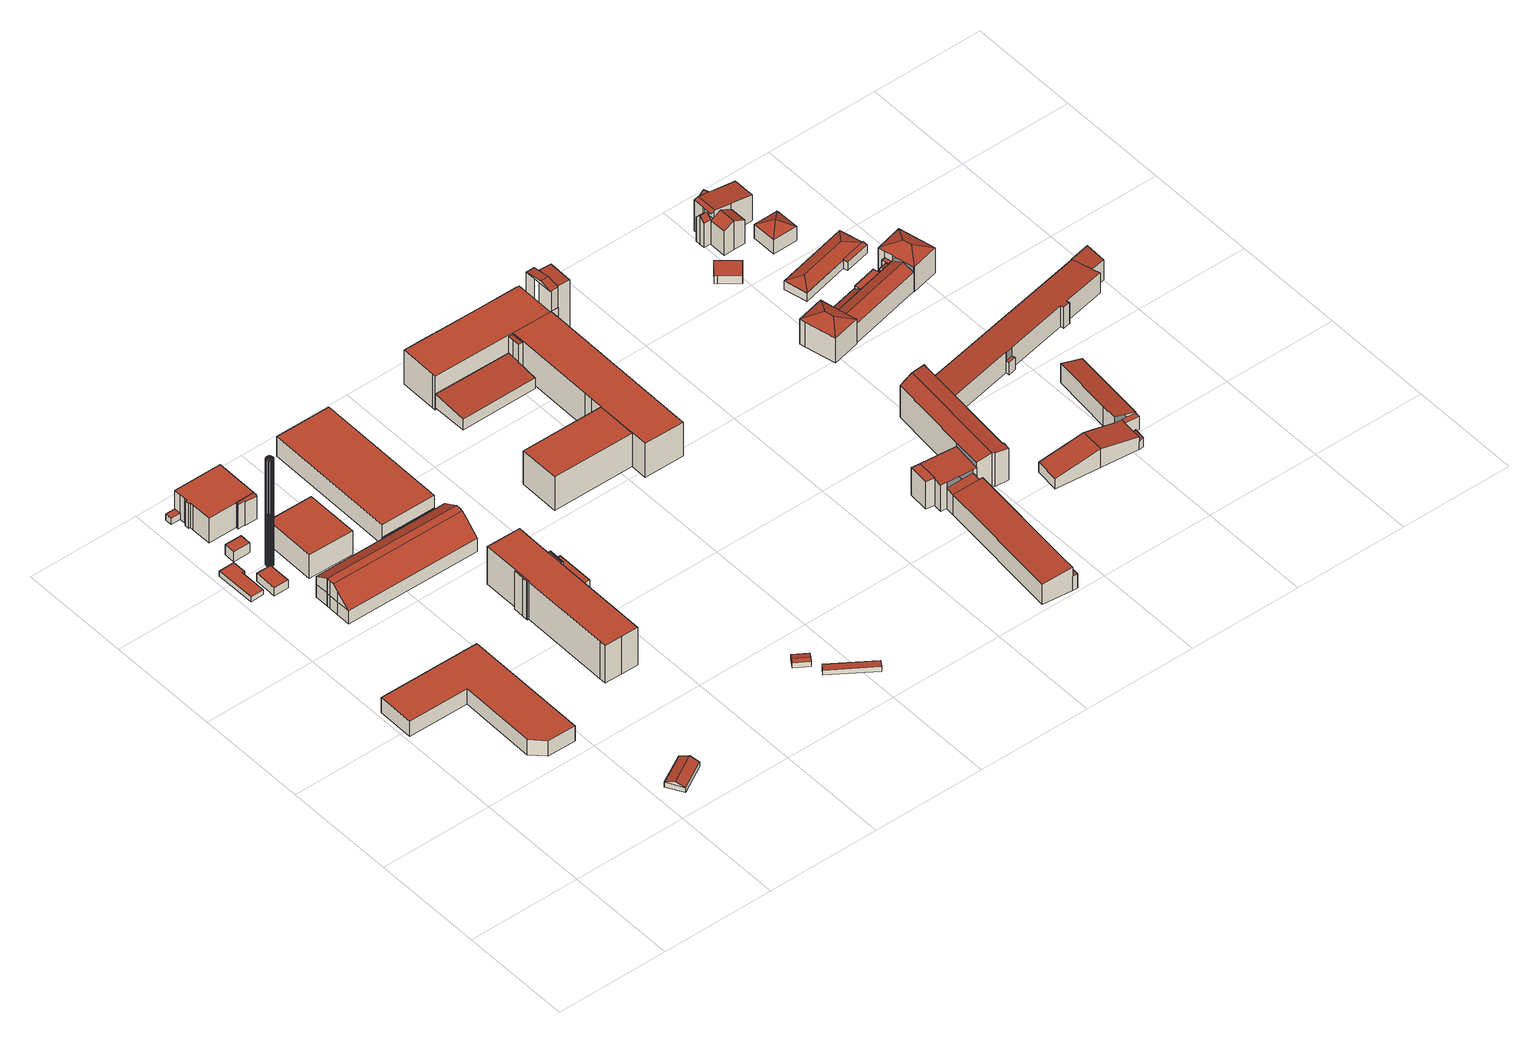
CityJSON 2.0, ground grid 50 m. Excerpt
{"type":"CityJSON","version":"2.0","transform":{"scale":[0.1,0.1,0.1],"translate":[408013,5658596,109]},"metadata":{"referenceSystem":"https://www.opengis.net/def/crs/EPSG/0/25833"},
"CityObjects":{
"building1":{"type":"Building","attributes":{"Dachtyp_tdc":"tdcPolyFlatRoof","Gemeindeschluessel":14612000,"Dachneigung":0,"QualitaetDacherkennung":42,"Geometrietyp2DReferenz":"3000","measuredHeight":7.62,"function":"31001_2000","roofType":"1000"},"geometry":[{"type":"Solid","lod":"2","boundaries":[[[[0,1,2,3]],[[1,4,5,2]],[[4,6,7,5]],[[6,8,9,7]],[[8,10,11,9]],[[10,12,13,11]],[[12,0,3,13]],[[12,10,8,6,4,1,0]],[[3,2,5,7,9,11,13]]]],"semantics":{"surfaces":[{"type":"WallSurface"},{"type":"RoofSurface"},{"type":"GroundSurface"}],"values":[[0,0,0,0,0,0,0,1,2]]}}]},
"building2":{"type":"Building","attributes":{"Dachtyp_tdc":"tdcPolyFlatRoof","Gemeindeschluessel":14612000,"Dachneigung":0,"QualitaetDacherkennung":97,"Geometrietyp2DReferenz":"3000","measuredHeight":2.38,"function":"31001_2000","roofType":"1000"},"geometry":[{"type":"Solid","lod":"2","boundaries":[[[[14,15,16,17]],[[15,18,19,16]],[[18,20,21,19]],[[20,22,23,21]],[[22,24,25,23]],[[24,14,17,25]],[[24,22,20,18,15,14]],[[17,16,19,21,23,25]]]],"semantics":{"surfaces":[{"type":"WallSurface"},{"type":"RoofSurface"},{"type":"GroundSurface"}],"values":[[0,0,0,0,0,0,1,2]]}}]},
"building3":{"type":"Building","attributes":{"Dachtyp_tdc":"tdcGableRoof","Gemeindeschluessel":14612000,"Dachneigung":20.26,"QualitaetDacherkennung":72,"Geometrietyp2DReferenz":"3000","measuredHeight":3.95,"function":"31001_2000","roofType":"3100"},"geometry":[{"type":"Solid","lod":"2","boundaries":[[[[26,27,28,29]],[[27,30,31,28]],[[30,32,33,31]],[[32,26,29,33]],[[30,27,34]],[[26,32,35]],[[27,26,35,34]],[[32,30,34,35]],[[29,28,31,33]]]],"semantics":{"surfaces":[{"type":"WallSurface"},{"type":"RoofSurface"},{"type":"GroundSurface"}],"values":[[0,0,0,0,0,0,1,1,2]]}}]},
"building4":{"type":"Building","attributes":{"Dachtyp_tdc":"tdcPolyFlatRoof","Gemeindeschluessel":14612000,"Dachneigung":0,"QualitaetDacherkennung":79,"Geometrietyp2DReferenz":"3000","measuredHeight":4.01,"function":"31001_2000","roofType":"1000"},"geometry":[{"type":"Solid","lod":"2","boundaries":[[[[36,37,38,39]],[[37,40,41,38]],[[40,42,43,41]],[[42,36,39,43]],[[42,40,37,36]],[[39,38,41,43]]]],"semantics":{"surfaces":[{"type":"WallSurface"},{"type":"RoofSurface"},{"type":"GroundSurface"}],"values":[[0,0,0,0,1,2]]}}]},
"building5":{"type":"Building","attributes":{"Dachtyp_tdc":"tdcPolyFlatRoof","Gemeindeschluessel":14612000,"Dachneigung":0,"QualitaetDacherkennung":75,"Geometrietyp2DReferenz":"3000","measuredHeight":4.87,"function":"31001_2000","roofType":"1000"},"geometry":[{"type":"Solid","lod":"2","boundaries":[[[[44,45,46,47]],[[45,48,49,46]],[[48,50,51,49]],[[50,44,47,51]],[[50,48,45,44]],[[47,46,49,51]]]],"semantics":{"surfaces":[{"type":"WallSurface"},{"type":"RoofSurface"},{"type":"GroundSurface"}],"values":[[0,0,0,0,1,2]]}}]},
"building6":{"type":"Building","attributes":{"Stand_DGM":"2016","Stand_Basis-DLM":"2021","Gemeindeschluessel":"14612000","ObjektHoehe":53,"Stand_Laserscan":"2016","BodenHoehe":110.67,"Stand_3D-Stadtmodell":"2023","Geometrietyp2DReferenz":1000,"AbsoluteHoehe":163.67,"measuredHeight":53,"function":"51002_1260","roofType":"9999"},"geometry":[{"type":"MultiSurface","lod":"2","boundaries":[[[52,53,54]],[[52,54,55]],[[52,55,56]],[[52,56,57]],[[52,57,58]],[[52,58,59]],[[52,59,60]],[[52,60,61]],[[52,61,62]],[[52,62,63]],[[52,63,64]],[[52,64,65]],[[52,65,66]],[[52,66,67]],[[52,67,68]],[[52,68,69]],[[52,69,70]],[[52,70,71]],[[54,53,72]],[[54,72,73]],[[53,52,74]],[[53,74,72]],[[52,71,75]],[[52,75,74]],[[71,70,76]],[[71,76,75]],[[70,69,77]],[[70,77,76]],[[69,68,78]],[[69,78,77]],[[68,67,79]],[[68,79,78]],[[67,66,80]],[[67,80,79]],[[66,65,81]],[[66,81,80]],[[65,64,82]],[[65,82,81]],[[64,63,83]],[[64,83,82]],[[63,62,84]],[[63,84,83]],[[62,61,85]],[[62,85,84]],[[61,60,86]],[[61,86,85]],[[60,59,87]],[[60,87,86]],[[59,58,88]],[[59,88,87]],[[58,57,89]],[[58,89,88]],[[57,56,90]],[[57,90,89]],[[56,55,91]],[[56,91,90]],[[55,54,73]],[[55,73,91]],[[91,73,72]],[[91,72,74]],[[91,74,75]],[[91,75,76]],[[91,76,77]],[[91,77,78]],[[91,78,79]],[[91,79,80]],[[91,80,81]],[[91,81,82]],[[91,82,83]],[[91,83,84]],[[91,84,85]],[[91,85,86]],[[91,86,87]],[[91,87,88]],[[91,88,89]],[[91,89,90]]],"semantics":{"surfaces":[{"type":"RoofSurface"},{"type":"WallSurface"},{"type":"GroundSurface"}],"values":[0,0,0,0,0,0,0,0,0,0,0,0,0,0,0,0,0,0,1,1,1,1,1,1,1,1,1,1,1,1,1,1,1,1,1,1,1,1,1,1,1,1,1,1,1,1,1,1,1,1,1,1,1,1,1,1,1,1,2,2,2,2,2,2,2,2,2,2,2,2,2,2,2,2,2,2]}}]},
"building7":{"type":"Building","attributes":{"Gemeindeschluessel":14612000,"Geometrietyp2DReferenz":"3000","function":"31001_2000","roofType":"9999"},"children":["building7-1","building7-2","building7-3"]},
"building7-1":{"type":"BuildingPart","attributes":{"Dachtyp_tdc":"tdcPolyFlatRoof","Dachneigung":0,"QualitaetDacherkennung":73,"Geometrietyp2DReferenz":"3000","measuredHeight":3,"roofType":"1000"},"parents":["building7"],"geometry":[{"type":"MultiSurface","lod":"2","boundaries":[[[92,93,94,95]],[[93,96,97,94]],[[98,92,95,99]],[[98,96,93,92]],[[95,94,97,99]]],"semantics":{"surfaces":[{"type":"WallSurface"},{"type":"RoofSurface"},{"type":"GroundSurface"}],"values":[0,0,0,1,2]}}]},
"building7-2":{"type":"BuildingPart","attributes":{"Dachtyp_tdc":"tdcFreeFormRoof","Dachneigung":59.02,"QualitaetDacherkennung":14,"Geometrietyp2DReferenz":"3000","measuredHeight":13.02,"roofType":"5000"},"parents":["building7"],"geometry":[{"type":"MultiSurface","lod":"2","boundaries":[[[100,101,102,103]],[[101,104,105,102]],[[104,106,107,105]],[[106,108,109,107]],[[108,110,111,109]],[[110,112,113,111]],[[112,114,115,113]],[[114,116,117,115]],[[114,112,110,108,106,104,118]],[[104,101,100,118]],[[100,116,114,118]],[[102,105,107,109,111,113,115,117,103]]],"semantics":{"surfaces":[{"type":"WallSurface"},{"type":"RoofSurface"},{"type":"GroundSurface"}],"values":[0,0,0,0,0,0,0,0,1,1,1,2]}}]},
"building7-3":{"type":"BuildingPart","attributes":{"Dachtyp_tdc":"tdcPolyFlatRoof","Dachneigung":0,"QualitaetDacherkennung":58,"Geometrietyp2DReferenz":"3000","measuredHeight":12.26,"roofType":"1000"},"parents":["building7"],"geometry":[{"type":"MultiSurface","lod":"2","boundaries":[[[119,97,96]],[[119,120,121,97]],[[120,122,103,121]],[[123,124,125,117,116]],[[124,126,127,125]],[[126,128,129,127]],[[128,130,131,129]],[[130,132,133,131]],[[132,134,135,133]],[[134,136,137,135]],[[136,138,98,99,137]],[[138,136,134,132,130,128,126,124,123,122,120,119]],[[97,121,103,117,125,127,129,131,133,135,137,99]]],"semantics":{"surfaces":[{"type":"WallSurface"},{"type":"RoofSurface"},{"type":"GroundSurface"}],"values":[0,0,0,0,0,0,0,0,0,0,0,1,2]}}]},
"building8":{"type":"Building","attributes":{"Dachtyp_tdc":"tdcPolyFlatRoof","Gemeindeschluessel":14612000,"Dachneigung":0,"QualitaetDacherkennung":63,"Geometrietyp2DReferenz":"3000","measuredHeight":11.78,"function":"31001_2000","roofType":"1000"},"geometry":[{"type":"Solid","lod":"2","boundaries":[[[[139,140,141,142]],[[140,143,144,141]],[[143,145,146,144]],[[145,139,142,146]],[[145,143,140,139]],[[142,141,144,146]]]],"semantics":{"surfaces":[{"type":"WallSurface"},{"type":"RoofSurface"},{"type":"GroundSurface"}],"values":[[0,0,0,0,1,2]]}}]},
"building9":{"type":"Building","attributes":{"Dachtyp_tdc":"tdcFreeFormRoof","Gemeindeschluessel":14612000,"Dachneigung":41.03,"QualitaetDacherkennung":25,"Geometrietyp2DReferenz":"3000","measuredHeight":14.01,"function":"31001_2000","roofType":"5000"},"geometry":[{"type":"Solid","lod":"2","boundaries":[[[[147,148,149,150]],[[148,151,152,149]],[[151,153,154,152]],[[153,155,156,154]],[[155,157,158,156]],[[157,159,160,158]],[[159,161,162,160]],[[161,163,164,162]],[[163,165,166,164]],[[165,167,168,166]],[[167,169,170,168]],[[169,171,172,170]],[[171,173,174,172]],[[173,147,150,174]],[[175,176,177,178,179,171]],[[180,181,182,183,184,185,186,187]],[[188,187,186,189,177,176]],[[147,178,177,189,148]],[[148,189,186,151]],[[165,188,176,167]],[[163,180,187,188,165]],[[151,186,185,153]],[[153,185,184,155]],[[155,184,183,157]],[[157,183,182,159]],[[159,182,181,161]],[[161,181,180,163]],[[173,179,178,147]],[[171,179,173]],[[167,176,175,169]],[[169,175,171]],[[150,149,152,154,156,158,160,162,164,166,168,170,172,174]]]],"semantics":{"surfaces":[{"type":"WallSurface"},{"type":"RoofSurface"},{"type":"GroundSurface"}],"values":[[0,0,0,0,0,0,0,0,0,0,0,0,0,0,1,1,1,0,0,0,0,0,0,0,0,0,0,0,0,0,0,2]]}}]},
"building10":{"type":"Building","attributes":{"Gemeindeschluessel":14612000,"Geometrietyp2DReferenz":"3000","function":"31001_2000","roofType":"9999"},"children":["building10-1","building10-2","building10-3"]},
"building10-1":{"type":"BuildingPart","attributes":{"Dachtyp_tdc":"tdcPolyFlatRoof","Dachneigung":3.41,"QualitaetDacherkennung":71,"Geometrietyp2DReferenz":"3000","measuredHeight":19.03,"roofType":"2100"},"parents":["building10"],"geometry":[{"type":"MultiSurface","lod":"2","boundaries":[[[190,191,192,193,194]],[[191,195,196,192]],[[195,197,198,196]],[[197,199,200,198]],[[199,201,202,203,200]],[[204,201,199,197,195,191,190]],[[193,192,196,198,200,203,205]]],"semantics":{"surfaces":[{"type":"WallSurface"},{"type":"RoofSurface"},{"type":"GroundSurface"}],"values":[0,0,0,0,0,1,2]}}]},
"building10-2":{"type":"BuildingPart","attributes":{"Dachtyp_tdc":"tdcPolyFlatRoof","Dachneigung":0,"QualitaetDacherkennung":51,"Geometrietyp2DReferenz":"3000","measuredHeight":18.76,"roofType":"1000"},"parents":["building10"],"geometry":[{"type":"MultiSurface","lod":"2","boundaries":[[[206,207,208,209]],[[207,210,211,208]],[[210,212,213,211]],[[212,214,215,213]],[[214,216,217,215]],[[216,218,219,217]],[[218,220,221,219]],[[220,194,193,221]],[[202,222,223,203]],[[222,224,225,223]],[[224,226,227,225]],[[226,228,229,227]],[[228,226,224,222,202,230,194,220,218,216,214,212,210,207,206]],[[209,208,211,213,215,217,219,221,193,205,203,223,225,227,229]]],"semantics":{"surfaces":[{"type":"WallSurface"},{"type":"RoofSurface"},{"type":"GroundSurface"}],"values":[0,0,0,0,0,0,0,0,0,0,0,0,1,2]}}]},
"building10-3":{"type":"BuildingPart","attributes":{"Dachtyp_tdc":"tdcFreeFormRoof","Dachneigung":11.36,"QualitaetDacherkennung":59,"Geometrietyp2DReferenz":"3000","measuredHeight":19.04,"roofType":"5000"},"parents":["building10"],"geometry":[{"type":"MultiSurface","lod":"2","boundaries":[[[231,232,233,234]],[[232,235,236,233]],[[235,237,208,236]],[[237,238,206,209,208]],[[239,240,241,229,228]],[[240,231,234,241]],[[238,237,235,242]],[[235,232,231,240,243,242]],[[240,239,243]],[[239,238,242,243]],[[234,233,236,208,209,229,241]]],"semantics":{"surfaces":[{"type":"WallSurface"},{"type":"RoofSurface"},{"type":"GroundSurface"}],"values":[0,0,0,0,0,0,1,1,1,1,2]}}]},
"building11":{"type":"Building","attributes":{"Dachtyp_tdc":"tdcGableRoof","Gemeindeschluessel":14612000,"Dachneigung":32.62,"QualitaetDacherkennung":16,"Geometrietyp2DReferenz":"3000","measuredHeight":5.69,"function":"31001_2000","roofType":"3100"},"geometry":[{"type":"Solid","lod":"2","boundaries":[[[[244,245,246,247]],[[245,248,249,246]],[[248,250,251,249]],[[250,244,247,251]],[[248,245,252]],[[244,250,253]],[[245,244,253,252]],[[250,248,252,253]],[[247,246,249,251]]]],"semantics":{"surfaces":[{"type":"WallSurface"},{"type":"RoofSurface"},{"type":"GroundSurface"}],"values":[[0,0,0,0,0,0,1,1,2]]}}]},
"building12":{"type":"Building","attributes":{"Dachtyp_tdc":"tdcPolyFlatRoof","Gemeindeschluessel":14612000,"Dachneigung":0,"QualitaetDacherkennung":76,"Geometrietyp2DReferenz":"3000","measuredHeight":8.81,"function":"31001_2000","roofType":"1000"},"geometry":[{"type":"Solid","lod":"2","boundaries":[[[[254,255,256,257]],[[255,258,259,256]],[[258,260,261,259]],[[260,262,263,261]],[[262,264,265,263]],[[264,266,267,265]],[[266,268,269,267]],[[268,270,271,269]],[[270,272,273,271]],[[272,254,257,273]],[[272,270,268,266,264,262,260,258,255,254]],[[257,256,259,261,263,265,267,269,271,273]]]],"semantics":{"surfaces":[{"type":"WallSurface"},{"type":"RoofSurface"},{"type":"GroundSurface"}],"values":[[0,0,0,0,0,0,0,0,0,0,1,2]]}}]},
"building13":{"type":"Building","attributes":{"Dachtyp_tdc":"tdcPolyFlatRoof","Gemeindeschluessel":14612000,"Dachneigung":0,"QualitaetDacherkennung":30,"Geometrietyp2DReferenz":"3000","measuredHeight":9.86,"function":"31001_2000","roofType":"1000"},"geometry":[{"type":"Solid","lod":"2","boundaries":[[[[274,275,276,249]],[[275,277,278,276]],[[277,279,251,278]],[[279,274,249,251]],[[279,277,275,274]],[[249,276,278,251]]]],"semantics":{"surfaces":[{"type":"WallSurface"},{"type":"RoofSurface"},{"type":"GroundSurface"}],"values":[[0,0,0,0,1,2]]}}]},
"building14":{"type":"Building","attributes":{"Dachtyp_tdc":"tdcGableRoof","Gemeindeschluessel":14612000,"Dachneigung":16.81,"QualitaetDacherkennung":73,"Geometrietyp2DReferenz":"3000","measuredHeight":2.99,"function":"31001_9998","roofType":"3100"},"geometry":[{"type":"Solid","lod":"2","boundaries":[[[[280,281,282,283]],[[281,284,285,282]],[[284,286,287,285]],[[286,280,283,287]],[[284,281,288]],[[280,286,289]],[[281,280,289,288]],[[286,284,288,289]],[[283,282,285,287]]]],"semantics":{"surfaces":[{"type":"WallSurface"},{"type":"RoofSurface"},{"type":"GroundSurface"}],"values":[[0,0,0,0,0,0,1,1,2]]}}]},
"building15":{"type":"Building","attributes":{"Dachtyp_tdc":"tdcPolyFlatRoof","Gemeindeschluessel":14612000,"Dachneigung":3.63,"QualitaetDacherkennung":74,"Geometrietyp2DReferenz":"3000","measuredHeight":2.35,"function":"31001_9998","roofType":"2100"},"geometry":[{"type":"Solid","lod":"2","boundaries":[[[[290,291,292,293]],[[291,294,295,292]],[[294,296,297,295]],[[296,290,293,297]],[[296,294,291,290]],[[293,292,295,297]]]],"semantics":{"surfaces":[{"type":"WallSurface"},{"type":"RoofSurface"},{"type":"GroundSurface"}],"values":[[0,0,0,0,1,2]]}}]},
"building16":{"type":"Building","attributes":{"Gemeindeschluessel":14612000,"Geometrietyp2DReferenz":"3000","function":"31001_2000","roofType":"9999"},"children":["building16-1","building16-2"]},
"building16-1":{"type":"BuildingPart","attributes":{"Dachtyp_tdc":"tdcPolyFlatRoof","Dachneigung":5.47,"QualitaetDacherkennung":90,"Geometrietyp2DReferenz":"3000","measuredHeight":6.74,"roofType":"2100"},"parents":["building16"],"geometry":[{"type":"MultiSurface","lod":"2","boundaries":[[[298,299,300,301]],[[299,302,303,300]],[[302,304,305,303]],[[304,306,307,305]],[[304,302,299,298,306]],[[307,301,300,303,305]]],"semantics":{"surfaces":[{"type":"WallSurface"},{"type":"RoofSurface"},{"type":"GroundSurface"}],"values":[0,0,0,0,1,2]}}]},
"building16-2":{"type":"BuildingPart","attributes":{"Dachtyp_tdc":"tdcPolyFlatRoof","Dachneigung":4.01,"QualitaetDacherkennung":45,"Geometrietyp2DReferenz":"3000","measuredHeight":15.08,"roofType":"2100"},"parents":["building16"],"geometry":[{"type":"MultiSurface","lod":"2","boundaries":[[[308,309,310,307,306]],[[309,311,312,310]],[[311,313,298,301,312]],[[313,311,309,308]],[[307,310,312,301]]],"semantics":{"surfaces":[{"type":"WallSurface"},{"type":"RoofSurface"},{"type":"GroundSurface"}],"values":[0,0,0,1,2]}}]},
"building17":{"type":"Building","attributes":{"Gemeindeschluessel":14612000,"Geometrietyp2DReferenz":"3000","function":"31001_2000","roofType":"9999"},"children":["building17-1","building17-2","building17-3","building17-4","building17-5"]},
"building17-1":{"type":"BuildingPart","attributes":{"Dachtyp_tdc":"tdcPolyFlatRoof","Dachneigung":0,"QualitaetDacherkennung":33,"Geometrietyp2DReferenz":"3000","measuredHeight":16.84,"roofType":"1000"},"parents":["building17"],"geometry":[{"type":"MultiSurface","lod":"2","boundaries":[[[314,315,316,317]],[[315,318,319,316]],[[318,320,321,319]],[[320,322,323,321]],[[322,324,325,323]],[[324,326,327,325]],[[326,328,329,327]],[[328,330,331,329]],[[330,332,333,331]],[[332,334,335,333]],[[336,337,338,339]],[[337,340,341,338]],[[340,314,317,341]],[[340,337,336,342,334,332,330,328,326,324,322,320,318,315,314]],[[317,316,319,321,323,325,327,329,331,333,335,343,339,338,341]]],"semantics":{"surfaces":[{"type":"WallSurface"},{"type":"RoofSurface"},{"type":"GroundSurface"}],"values":[0,0,0,0,0,0,0,0,0,0,0,0,0,1,2]}}]},
"building17-2":{"type":"BuildingPart","attributes":{"Dachtyp_tdc":"tdcPolyFlatRoof","Dachneigung":0,"QualitaetDacherkennung":39,"Geometrietyp2DReferenz":"3000","measuredHeight":16.54,"roofType":"1000"},"parents":["building17"],"geometry":[{"type":"MultiSurface","lod":"2","boundaries":[[[344,345,346,347]],[[345,348,349,346]],[[348,350,351,349]],[[352,344,347,353]],[[352,354,350,348,345,344]],[[347,346,349,351,355,353]]],"semantics":{"surfaces":[{"type":"WallSurface"},{"type":"RoofSurface"},{"type":"GroundSurface"}],"values":[0,0,0,0,1,2]}}]},
"building17-3":{"type":"BuildingPart","attributes":{"Dachtyp_tdc":"tdcGableRoof","Dachneigung":10.22,"QualitaetDacherkennung":69,"Geometrietyp2DReferenz":"3000","measuredHeight":28.16,"roofType":"3100"},"parents":["building17"],"geometry":[{"type":"MultiSurface","lod":"2","boundaries":[[[356,357,358,335,334]],[[356,359,360]],[[357,356,360,361,362,363]],[[359,364,365,361,360]],[[335,358,366,367,343]]],"semantics":{"surfaces":[{"type":"WallSurface"},{"type":"RoofSurface"},{"type":"GroundSurface"}],"values":[0,0,1,1,2]}}]},
"building17-4":{"type":"BuildingPart","attributes":{"Dachtyp_tdc":"tdcPolyFlatRoof","Dachneigung":0,"QualitaetDacherkennung":43,"Geometrietyp2DReferenz":"3000","measuredHeight":16.84,"roofType":"1000"},"parents":["building17"],"geometry":[{"type":"MultiSurface","lod":"2","boundaries":[[[368,369,370,371]],[[369,372,373,370]],[[372,374,375,373]],[[374,376,353,375]],[[376,352,353]],[[377,378,379,351,350]],[[378,380,381,379]],[[380,382,383,381]],[[382,336,339,383]],[[384,368,371,367]],[[384,342,336,382,380,378,377,385,376,374,372,369,368]],[[371,370,373,375,353,355,351,379,381,383,339,343,367]]],"semantics":{"surfaces":[{"type":"WallSurface"},{"type":"RoofSurface"},{"type":"GroundSurface"}],"values":[0,0,0,0,0,0,0,0,0,0,1,2]}}]},
"building17-5":{"type":"BuildingPart","attributes":{"Dachtyp_tdc":"tdcPolyFlatRoof","Dachneigung":3.66,"QualitaetDacherkennung":58,"Geometrietyp2DReferenz":"3000","measuredHeight":27.75,"roofType":"2100"},"parents":["building17"],"geometry":[{"type":"MultiSurface","lod":"2","boundaries":[[[386,387,388,366,389,363]],[[387,390,391,388]],[[390,392,371,391]],[[392,390,387,386,362,365]],[[366,388,391,371,367]]],"semantics":{"surfaces":[{"type":"WallSurface"},{"type":"RoofSurface"},{"type":"GroundSurface"}],"values":[0,0,0,1,2]}}]},
"building18":{"type":"Building","attributes":{"name":"Berufsfeuerwehr Dresden-Übigau","Gemeindeschluessel":14612000,"Geometrietyp2DReferenz":"3000","function":"31001_3072","roofType":"9999"},"children":["building18-1","building18-2","building18-3","building18-4","building18-5","building18-6","building18-7","building18-8","building18-9"]},
"building18-1":{"type":"BuildingPart","attributes":{"Dachtyp_tdc":"tdcPolyFlatRoof","Dachneigung":0,"QualitaetDacherkennung":2,"Geometrietyp2DReferenz":"3000","measuredHeight":5.93,"roofType":"1000"},"parents":["building18"],"geometry":[{"type":"MultiSurface","lod":"2","boundaries":[[[393,394,395,396]],[[394,397,398,395]],[[397,399,400,398]],[[399,401,402,400]],[[401,399,397,394,393]],[[396,395,398,400,402]]],"semantics":{"surfaces":[{"type":"WallSurface"},{"type":"RoofSurface"},{"type":"GroundSurface"}],"values":[0,0,0,0,1,2]}}]},
"building18-2":{"type":"BuildingPart","attributes":{"Dachtyp_tdc":"tdcPolyFlatRoof","Dachneigung":5.74,"QualitaetDacherkennung":64,"Geometrietyp2DReferenz":"3000","measuredHeight":10.34,"roofType":"2100"},"parents":["building18"],"geometry":[{"type":"MultiSurface","lod":"2","boundaries":[[[403,404,405,406]],[[404,407,408,409,405]],[[410,411,412,413]],[[411,414,415,412]],[[414,416,417,415]],[[416,418,419,417]],[[418,420,421,419]],[[420,422,395,421]],[[422,423,393,396,395]],[[424,425,426,402,401]],[[425,427,428,426]],[[427,429,430,428]],[[429,427,425,424,423,422,420,418,416,414,411,410,431,407,404,403]],[[405,409,413,412,415,417,419,421,395,396,402,426,428,430,406]]],"semantics":{"surfaces":[{"type":"WallSurface"},{"type":"RoofSurface"},{"type":"GroundSurface"}],"values":[0,0,0,0,0,0,0,0,0,0,0,0,1,2]}}]},
"building18-3":{"type":"BuildingPart","attributes":{"Dachtyp_tdc":"tdcPolyFlatRoof","Dachneigung":3.21,"QualitaetDacherkennung":71,"Geometrietyp2DReferenz":"3000","measuredHeight":13.8,"roofType":"2100"},"parents":["building18"],"geometry":[{"type":"MultiSurface","lod":"2","boundaries":[[[432,433,434,435]],[[433,436,434]],[[437,438,439]],[[437,440,441,438]],[[440,442,443,441]],[[444,445,446,447,448]],[[445,449,450,446]],[[449,445,444,451,442,440,437,433,432]],[[435,434,438,441,443,447,446,450]]],"semantics":{"surfaces":[{"type":"WallSurface"},{"type":"RoofSurface"},{"type":"GroundSurface"}],"values":[0,0,0,0,0,0,0,1,2]}}]},
"building18-4":{"type":"BuildingPart","attributes":{"Dachtyp_tdc":"tdcPolyFlatRoof","Dachneigung":0,"QualitaetDacherkennung":93,"Geometrietyp2DReferenz":"3000","measuredHeight":13.62,"roofType":"1000"},"parents":["building18"],"geometry":[{"type":"MultiSurface","lod":"2","boundaries":[[[452,448,447,453]],[[454,455,456,443,442]],[[455,452,453,456]],[[455,454,451,448,452]],[[453,447,443,456]]],"semantics":{"surfaces":[{"type":"WallSurface"},{"type":"RoofSurface"},{"type":"GroundSurface"}],"values":[0,0,0,1,2]}}]},
"building18-5":{"type":"BuildingPart","attributes":{"Dachtyp_tdc":"tdcPolyFlatRoof","Dachneigung":0,"QualitaetDacherkennung":57,"Geometrietyp2DReferenz":"3000","measuredHeight":6.96,"roofType":"1000"},"parents":["building18"],"geometry":[{"type":"MultiSurface","lod":"2","boundaries":[[[457,458,459,460]],[[458,461,462,459]],[[461,463,464,462]],[[463,461,458,457]],[[460,459,462,464]]],"semantics":{"surfaces":[{"type":"WallSurface"},{"type":"RoofSurface"},{"type":"GroundSurface"}],"values":[0,0,0,1,2]}}]},
"building18-6":{"type":"BuildingPart","attributes":{"Dachtyp_tdc":"tdcGableRoof","Dachneigung":10.12,"QualitaetDacherkennung":55,"Geometrietyp2DReferenz":"3000","measuredHeight":16.98,"roofType":"3100"},"parents":["building18"],"geometry":[{"type":"MultiSurface","lod":"2","boundaries":[[[465,466,467,468]],[[466,469,470,467]],[[469,471,406,470]],[[471,403,406]],[[472,430,429]],[[472,473,474,430]],[[473,475,476,474]],[[475,477,478,476]],[[477,479,480,478]],[[479,481,482,480]],[[481,483,484,482]],[[483,485,432,435,484]],[[486,465,468,450,449]],[[483,481,479,477,475,473,472,471,469,466]],[[466,465,486,485,483]],[[468,467,470,406,430,474,476,478,480,482,484,435,450]]],"semantics":{"surfaces":[{"type":"WallSurface"},{"type":"RoofSurface"},{"type":"GroundSurface"}],"values":[0,0,0,0,0,0,0,0,0,0,0,0,0,1,1,2]}}]},
"building18-7":{"type":"BuildingPart","attributes":{"Dachtyp_tdc":"tdcPolyFlatRoof","Dachneigung":5.81,"QualitaetDacherkennung":69,"Geometrietyp2DReferenz":"3000","measuredHeight":11.34,"roofType":"2100"},"parents":["building18"],"geometry":[{"type":"MultiSurface","lod":"2","boundaries":[[[487,439,438,488]],[[436,489,490,491,434]],[[436,439,487,489]],[[491,488,438,434]]],"semantics":{"surfaces":[{"type":"WallSurface"},{"type":"RoofSurface"},{"type":"GroundSurface"}],"values":[0,0,1,2]}}]},
"building18-8":{"type":"BuildingPart","attributes":{"Dachtyp_tdc":"tdcPolyFlatRoof","Dachneigung":6.88,"QualitaetDacherkennung":68,"Geometrietyp2DReferenz":"3000","measuredHeight":9.95,"roofType":"2100"},"parents":["building18"],"geometry":[{"type":"MultiSurface","lod":"2","boundaries":[[[492,493,494,495]],[[493,496,410,413,494]],[[408,497,498,409]],[[497,492,495,498]],[[497,408,431,496,493,492]],[[495,494,413,409,498]]],"semantics":{"surfaces":[{"type":"WallSurface"},{"type":"RoofSurface"},{"type":"GroundSurface"}],"values":[0,0,0,0,1,2]}}]},
"building18-9":{"type":"BuildingPart","attributes":{"Dachtyp_tdc":"tdcPolyFlatRoof","Dachneigung":5.53,"QualitaetDacherkennung":85,"Geometrietyp2DReferenz":"3000","measuredHeight":11.43,"roofType":"2100"},"parents":["building18"],"geometry":[{"type":"MultiSurface","lod":"2","boundaries":[[[499,500,501,464,463]],[[500,487,488,501]],[[490,502,503,491]],[[502,504,457,460,503]],[[504,502,490,487,500,499]],[[464,501,488,491,503,460]]],"semantics":{"surfaces":[{"type":"WallSurface"},{"type":"RoofSurface"},{"type":"GroundSurface"}],"values":[0,0,0,0,1,2]}}]},
"building19":{"type":"Building","attributes":{"name":"Rettungswache Dresden-Übigau","Gemeindeschluessel":14612000,"Geometrietyp2DReferenz":"3000","function":"31001_9998","roofType":"9999"},"children":["building19-1","building19-2","building19-3","building19-4"]},
"building19-1":{"type":"BuildingPart","attributes":{"Dachtyp_tdc":"tdcPolyFlatRoof","Dachneigung":0,"QualitaetDacherkennung":73,"Geometrietyp2DReferenz":"3000","measuredHeight":6.55,"roofType":"1000"},"parents":["building19"],"geometry":[{"type":"MultiSurface","lod":"2","boundaries":[[[505,506,507,508]],[[506,509,510,511,507]],[[509,506,505,512]],[[513,508,507,511]]],"semantics":{"surfaces":[{"type":"WallSurface"},{"type":"RoofSurface"},{"type":"GroundSurface"}],"values":[0,0,1,2]}}]},
"building19-2":{"type":"BuildingPart","attributes":{"Dachtyp_tdc":"tdcPolyFlatRoof","Dachneigung":35.3,"QualitaetDacherkennung":59,"Geometrietyp2DReferenz":"3000","measuredHeight":4.79,"roofType":"2100"},"parents":["building19"],"geometry":[{"type":"MultiSurface","lod":"2","boundaries":[[[514,515,516,517]],[[518,519,520,521]],[[519,514,517,520]],[[519,518,515,514]],[[517,516,521,520]]],"semantics":{"surfaces":[{"type":"WallSurface"},{"type":"RoofSurface"},{"type":"GroundSurface"}],"values":[0,0,0,1,2]}}]},
"building19-3":{"type":"BuildingPart","attributes":{"Dachtyp_tdc":"tdcPolyFlatRoof","Dachneigung":15.11,"QualitaetDacherkennung":65,"Geometrietyp2DReferenz":"3000","measuredHeight":9.62,"roofType":"2100"},"parents":["building19"],"geometry":[{"type":"MultiSurface","lod":"2","boundaries":[[[522,523,524,525]],[[523,526,505,508,524]],[[527,528,529,530,531]],[[528,522,525,529]],[[528,527,526,523,522]],[[525,524,508,513,530,529]]],"semantics":{"surfaces":[{"type":"WallSurface"},{"type":"RoofSurface"},{"type":"GroundSurface"}],"values":[0,0,0,0,1,2]}}]},
"building19-4":{"type":"BuildingPart","attributes":{"Dachtyp_tdc":"tdcGableRoof","Dachneigung":11.99,"QualitaetDacherkennung":15,"Geometrietyp2DReferenz":"3000","measuredHeight":9.25,"roofType":"3100"},"parents":["building19"],"geometry":[{"type":"MultiSurface","lod":"2","boundaries":[[[510,532,518,521,511]],[[533,534,535,516,515]],[[534,536,537,535]],[[536,538,539,537]],[[538,540,541,539]],[[540,542,543,541]],[[542,531,530,543]],[[540,538,536,534]],[[534,533,532,510,544,531,542,540]],[[513,511,521,516,535,537,539,541,543,530]]],"semantics":{"surfaces":[{"type":"WallSurface"},{"type":"RoofSurface"},{"type":"GroundSurface"}],"values":[0,0,0,0,0,0,0,1,1,2]}}]},
"building20":{"type":"Building","attributes":{"Dachtyp_tdc":"tdcPolyFlatRoof","Gemeindeschluessel":14612000,"Dachneigung":8.04,"QualitaetDacherkennung":82,"Geometrietyp2DReferenz":"3000","measuredHeight":4.85,"function":"31001_9998","roofType":"2100"},"geometry":[{"type":"Solid","lod":"2","boundaries":[[[[545,546,547,548]],[[546,549,550,547]],[[549,551,552,550]],[[551,553,554,552]],[[553,545,548,554]],[[553,551,549,546,545]],[[548,547,550,552,554]]]],"semantics":{"surfaces":[{"type":"WallSurface"},{"type":"RoofSurface"},{"type":"GroundSurface"}],"values":[[0,0,0,0,0,1,2]]}}]},
"building21":{"type":"Building","attributes":{"Dachtyp_tdc":"tdcPolyFlatRoof","Gemeindeschluessel":14612000,"Dachneigung":27.69,"QualitaetDacherkennung":29,"Geometrietyp2DReferenz":"3000","measuredHeight":8.5,"function":"31001_9998","roofType":"2100"},"geometry":[{"type":"Solid","lod":"2","boundaries":[[[[555,556,557,558]],[[556,559,560,557]],[[559,561,562,560]],[[561,563,564,562]],[[563,555,558,564]],[[563,561,559,556,555]],[[558,557,560,562,564]]]],"semantics":{"surfaces":[{"type":"WallSurface"},{"type":"RoofSurface"},{"type":"GroundSurface"}],"values":[[0,0,0,0,0,1,2]]}}]},
"building22":{"type":"Building","attributes":{"Gemeindeschluessel":14612000,"Geometrietyp2DReferenz":"3000","function":"31001_9998","roofType":"9999"},"children":["building22-1","building22-2","building22-3"]},
"building22-1":{"type":"BuildingPart","attributes":{"Dachtyp_tdc":"tdcHipRoof","Dachneigung":23.04,"QualitaetDacherkennung":83,"Geometrietyp2DReferenz":"3000","measuredHeight":15.16,"roofType":"3200"},"parents":["building22"],"geometry":[{"type":"MultiSurface","lod":"2","boundaries":[[[565,566,567,568,569]],[[566,570,571,567]],[[570,572,573,571]],[[572,574,575,573]],[[574,576,577,575]],[[576,578,579,577]],[[578,580,581,579]],[[580,582,583,584,581]],[[578,576,585]],[[572,570,586]],[[576,574,572,586,585]],[[570,566,565,582,580,578,585,586]],[[568,567,571,573,575,577,579,581,584]]],"semantics":{"surfaces":[{"type":"WallSurface"},{"type":"RoofSurface"},{"type":"GroundSurface"}],"values":[0,0,0,0,0,0,0,0,1,1,1,1,2]}}]},
"building22-2":{"type":"BuildingPart","attributes":{"Dachtyp_tdc":"tdcHipRoof","Dachneigung":23.2,"QualitaetDacherkennung":81,"Geometrietyp2DReferenz":"3000","measuredHeight":15.17,"roofType":"3200"},"parents":["building22"],"geometry":[{"type":"MultiSurface","lod":"2","boundaries":[[[587,588,589,590]],[[588,591,592,593,589]],[[594,595,596,597]],[[595,598,599,596]],[[598,600,601,599]],[[600,602,603,601]],[[602,587,590,603]],[[588,587,604]],[[602,600,605]],[[587,602,605,604]],[[591,588,604,605,600,598,595,594]],[[590,589,593,596,599,601,603]]],"semantics":{"surfaces":[{"type":"WallSurface"},{"type":"RoofSurface"},{"type":"GroundSurface"}],"values":[0,0,0,0,0,0,0,1,1,1,1,2]}}]},
"building22-3":{"type":"BuildingPart","attributes":{"Dachtyp_tdc":"tdcGableRoof","Dachneigung":23.42,"QualitaetDacherkennung":78,"Geometrietyp2DReferenz":"3000","measuredHeight":11.7,"roofType":"3100"},"parents":["building22"],"geometry":[{"type":"MultiSurface","lod":"2","boundaries":[[[606,569,568,567]],[[583,563,607,584]],[[563,561,608,607]],[[561,609,610,608]],[[609,611,612,610]],[[611,613,614,612]],[[613,597,596,614]],[[592,606,567,593]],[[606,592,615,616,569]],[[616,615,597,613,611,609,561,563,583]],[[567,568,584,607,608,610,612,614,596,593]]],"semantics":{"surfaces":[{"type":"WallSurface"},{"type":"RoofSurface"},{"type":"GroundSurface"}],"values":[0,0,0,0,0,0,0,0,1,1,2]}}]},
"building23":{"type":"Building","attributes":{"Dachtyp_tdc":"tdcPolyFlatRoof","Gemeindeschluessel":14612000,"Dachneigung":0,"QualitaetDacherkennung":26,"Geometrietyp2DReferenz":"3000","measuredHeight":8.18,"function":"31001_9998","roofType":"1000"},"geometry":[{"type":"Solid","lod":"2","boundaries":[[[[617,618,560,562]],[[618,619,620,560]],[[619,621,622,620]],[[621,623,624,622]],[[623,617,562,624]],[[623,621,619,618,617]],[[562,560,620,622,624]]]],"semantics":{"surfaces":[{"type":"WallSurface"},{"type":"RoofSurface"},{"type":"GroundSurface"}],"values":[[0,0,0,0,0,1,2]]}}]},
"building24":{"type":"Building","attributes":{"Gemeindeschluessel":14612000,"Geometrietyp2DReferenz":"3000","function":"31001_9998","roofType":"9999"},"children":["building24-1","building24-2","building24-3","building24-4"]},
"building24-1":{"type":"BuildingPart","attributes":{"Dachtyp_tdc":"tdcGableRoof","Dachneigung":45.97,"QualitaetDacherkennung":82,"Geometrietyp2DReferenz":"3000","measuredHeight":14.36,"roofType":"3100"},"parents":["building24"],"geometry":[{"type":"MultiSurface","lod":"2","boundaries":[[[625,626,627,628]],[[626,629,630,627]],[[629,631,632,630]],[[629,626,633]],[[626,625,634,633]],[[631,629,633,634]],[[628,627,630,632]]],"semantics":{"surfaces":[{"type":"WallSurface"},{"type":"RoofSurface"},{"type":"GroundSurface"}],"values":[0,0,0,0,1,1,2]}}]},
"building24-2":{"type":"BuildingPart","attributes":{"Dachtyp_tdc":"tdcGableRoof","Dachneigung":45.1,"QualitaetDacherkennung":63,"Geometrietyp2DReferenz":"3000","measuredHeight":14.33,"roofType":"3100"},"parents":["building24"],"geometry":[{"type":"MultiSurface","lod":"2","boundaries":[[[635,636,637,638]],[[636,639,640,637]],[[639,641,642,640]],[[641,643,644,642]],[[639,636,635,645,635,646]],[[646,643,641,639]],[[647,638,648,638,637,640,642,644]]],"semantics":{"surfaces":[{"type":"WallSurface"},{"type":"RoofSurface"},{"type":"GroundSurface"}],"values":[0,0,0,0,1,1,2]}}]},
"building24-3":{"type":"BuildingPart","attributes":{"Dachtyp_tdc":"tdcGableRoof","Dachneigung":28.7,"QualitaetDacherkennung":80,"Geometrietyp2DReferenz":"3000","measuredHeight":14.52,"roofType":"3100"},"parents":["building24"],"geometry":[{"type":"MultiSurface","lod":"2","boundaries":[[[649,650,651,652]],[[650,653,654,651]],[[653,655,656,654]],[[655,657,648,656]],[[653,650,649,658]],[[658,659,657,655,653]],[[660,652,651,654,656,648,661]]],"semantics":{"surfaces":[{"type":"WallSurface"},{"type":"RoofSurface"},{"type":"GroundSurface"}],"values":[0,0,0,0,1,1,2]}}]},
"building24-4":{"type":"BuildingPart","attributes":{"Dachtyp_tdc":"tdcGableRoof","Dachneigung":10.16,"QualitaetDacherkennung":15,"Geometrietyp2DReferenz":"3000","measuredHeight":16.09,"roofType":"3100"},"parents":["building24"],"geometry":[{"type":"MultiSurface","lod":"2","boundaries":[[[662,663,664,644]],[[663,665,666,664]],[[665,667,628,666]],[[667,625,628]],[[668,632,631]],[[668,669,670,632]],[[669,671,672,670]],[[671,673,649,652,672]],[[662,644,643]],[[674,673,671,669,668,667,665]],[[665,663,662,675,674]],[[664,666,628,632,670,672,652,660,661,648,638,647,644]]],"semantics":{"surfaces":[{"type":"WallSurface"},{"type":"RoofSurface"},{"type":"GroundSurface"}],"values":[0,0,0,0,0,0,0,0,0,1,1,2]}}]},
"building25":{"type":"Building","attributes":{"Gemeindeschluessel":14612000,"Geometrietyp2DReferenz":"3000","function":"31001_9998","roofType":"9999"},"children":["building25-1","building25-2"]},
"building25-1":{"type":"BuildingPart","attributes":{"Dachtyp_tdc":"tdcHipRoof","Dachneigung":16.38,"QualitaetDacherkennung":77,"Geometrietyp2DReferenz":"3000","measuredHeight":5.92,"roofType":"3200"},"parents":["building25"],"geometry":[{"type":"MultiSurface","lod":"2","boundaries":[[[676,677,678,679]],[[680,681,682,683]],[[681,684,685,682]],[[684,676,679,685]],[[686,676,687]],[[684,688,689]],[[676,684,689,687]],[[688,690,686,687,689]],[[680,690,688,681]],[[681,688,684]],[[676,686,677]],[[679,678,683,682,685]]],"semantics":{"surfaces":[{"type":"WallSurface"},{"type":"RoofSurface"},{"type":"GroundSurface"}],"values":[0,0,0,0,1,1,1,1,0,0,0,2]}}]},
"building25-2":{"type":"BuildingPart","attributes":{"Dachtyp_tdc":"tdcPolyFlatRoof","Dachneigung":16.22,"QualitaetDacherkennung":66,"Geometrietyp2DReferenz":"3000","measuredHeight":4.69,"roofType":"2100"},"parents":["building25"],"geometry":[{"type":"MultiSurface","lod":"2","boundaries":[[[691,692,690,680,683,693]],[[694,695,696,678,677,686]],[[695,691,693,696]],[[695,694,692,691]],[[693,683,678,696]]],"semantics":{"surfaces":[{"type":"WallSurface"},{"type":"RoofSurface"},{"type":"GroundSurface"}],"values":[0,0,0,1,2]}}]},
"building26":{"type":"Building","attributes":{"Dachtyp_tdc":"tdcPolyFlatRoof","Gemeindeschluessel":14612000,"Dachneigung":0,"QualitaetDacherkennung":4,"Geometrietyp2DReferenz":"3000","measuredHeight":5.72,"function":"31001_9998","roofType":"1000"},"geometry":[{"type":"Solid","lod":"2","boundaries":[[[[697,698,699,622]],[[698,700,701,699]],[[700,702,703,701]],[[702,704,624,703]],[[704,697,622,624]],[[704,702,700,698,697]],[[622,699,701,703,624]]]],"semantics":{"surfaces":[{"type":"WallSurface"},{"type":"RoofSurface"},{"type":"GroundSurface"}],"values":[[0,0,0,0,0,1,2]]}}]},
"building27":{"type":"Building","attributes":{"Dachtyp_tdc":"tdcTentRoof","Gemeindeschluessel":14612000,"Dachneigung":29.11,"QualitaetDacherkennung":91,"Geometrietyp2DReferenz":"3000","measuredHeight":10.03,"function":"31001_9998","roofType":"3500"},"geometry":[{"type":"Solid","lod":"2","boundaries":[[[[705,706,707,708]],[[706,709,710,707]],[[709,711,712,710]],[[711,705,708,712]],[[706,705,713]],[[709,706,713]],[[711,709,713]],[[705,711,713]],[[708,707,710,712]]]],"semantics":{"surfaces":[{"type":"WallSurface"},{"type":"RoofSurface"},{"type":"GroundSurface"}],"values":[[0,0,0,0,1,1,1,1,2]]}}]},
"building28":{"type":"Building","attributes":{"Dachtyp_tdc":"tdcPolyFlatRoof","Gemeindeschluessel":14612000,"Dachneigung":26.6,"QualitaetDacherkennung":35,"Geometrietyp2DReferenz":"3000","measuredHeight":8.49,"function":"31001_9998","roofType":"2100"},"geometry":[{"type":"Solid","lod":"2","boundaries":[[[[714,613,715,716]],[[613,611,703,715]],[[611,717,701,703]],[[717,714,716,701]],[[717,611,613,714]],[[716,715,703,701]]]],"semantics":{"surfaces":[{"type":"WallSurface"},{"type":"RoofSurface"},{"type":"GroundSurface"}],"values":[[0,0,0,0,1,2]]}}]},
"building29":{"type":"Building","attributes":{"Dachtyp_tdc":"tdcPolyFlatRoof","Gemeindeschluessel":14612000,"Dachneigung":0,"QualitaetDacherkennung":17,"Geometrietyp2DReferenz":"3000","measuredHeight":8.36,"function":"31001_9998","roofType":"1000"},"geometry":[{"type":"Solid","lod":"2","boundaries":[[[[718,719,720,716]],[[719,721,722,720]],[[721,723,724,722]],[[723,725,715,724]],[[725,718,716,715]],[[725,723,721,719,718]],[[716,720,722,724,715]]]],"semantics":{"surfaces":[{"type":"WallSurface"},{"type":"RoofSurface"},{"type":"GroundSurface"}],"values":[[0,0,0,0,0,1,2]]}}]}
},
"vertices":[
[273,606,96],[276,952,96],[276,952,20],[273,606,20],[7,955,96],[7,955,20],[8,1118,96],[8,1118,20],[458,1114,96],[458,1114,20],[453,551,96],[453,551,20],[327,552,96],[327,552,20],
[81,1873,42],[22,1872,42],[22,1872,18],[81,1873,18],[21,2052,42],[21,2052,18],[91,2052,42],[91,2052,18],[91,1992,42],[91,1992,18],[81,1992,42],[81,1992,18],
[717,160,39],[589,87,39],[589,87,17],[717,160,17],[549,159,41],[549,159,17],[677,231,41],[677,231,17],[570,121,57],[698,194,57],
[173,1843,57],[108,1843,57],[108,1843,17],[173,1843,17],[109,1944,57],[109,1944,17],[174,1943,57],[174,1943,17],
[186,2075,66],[110,2076,66],[110,2076,17],[186,2075,17],[111,2126,66],[111,2126,17],[186,2125,66],[186,2125,17],
[217,1985,547],[215,1989,547],[213,1993,547],[209,1996,547],[204,1997,547],[200,1997,547],[195,1996,547],[191,1993,547],[189,1989,547],[187,1985,547],[187,1980,547],[189,1976,547],[191,1972,547],[195,1969,547],[200,1968,547],[204,1968,547],[209,1969,547],[213,1972,547],[215,1976,547],[217,1980,547],[215,1989,17],[213,1993,17],[217,1985,17],[217,1980,17],[215,1976,17],[213,1972,17],[209,1969,17],[204,1968,17],[200,1968,17],[195,1969,17],[191,1972,17],[189,1976,17],[187,1980,17],[187,1985,17],[189,1989,17],[191,1993,17],[195,1996,17],[200,1997,17],[204,1997,17],[209,1996,17],
[64,2375,45],[64,2406,45],[64,2406,15],[64,2375,15],[106,2406,45],[106,2406,15],[106,2375,45],[106,2375,15],
[320,2213,135],[320,2212,135],[320,2212,15],[320,2213,15],[320,2201,135],[320,2201,15],[320,2197,129],[320,2197,15],[267,2198,132],[267,2198,15],[267,2201,135],[267,2201,15],[235,2201,135],[235,2201,15],[235,2206,145],[235,2206,15],[235,2212,135],[235,2212,15],[314,2207,145],
[106,2406,137],[321,2406,137],[321,2406,15],[320,2213,137],[235,2212,137],[107,2212,137],[107,2212,15],[107,2302,137],[107,2302,15],[106,2318,137],[106,2318,15],[100,2318,137],[100,2318,15],[100,2339,137],[100,2339,15],[106,2339,137],[106,2339,15],[106,2350,137],[106,2350,15],[106,2375,137],
[467,1829,135],[264,1831,135],[264,1831,17],[467,1829,17],[266,2067,135],[266,2067,17],[469,2065,135],[469,2065,17],
[222,1622,79],[222,1662,79],[222,1662,15],[222,1622,15],[222,1677,79],[222,1677,15],[222,1681,79],[222,1681,15],[222,1742,79],[222,1742,15],[582,1739,79],[582,1739,15],[827,1738,79],[827,1738,15],[829,1738,79],[829,1738,15],[829,1676,79],[829,1676,15],[828,1649,79],[828,1649,15],[828,1638,79],[828,1638,15],[828,1616,79],[828,1616,15],[827,1552,79],[827,1552,15],[222,1557,79],[222,1557,15],[828,1616,135],[828,1638,154],[222,1643,154],[222,1622,136],[222,1557,80],[829,1676,153],[829,1738,119],[827,1738,119],[582,1739,119],[222,1742,119],[222,1681,153],[222,1677,155],[829,1672,155],[828,1649,155],[222,1662,155],
[742,1158,202],[735,1158,203],[735,1158,13],[742,1158,13],[742,1158,200],[735,1163,203],[735,1163,13],[736,1186,203],[736,1186,13],[736,1233,203],[736,1233,13],[744,1233,202],[744,1233,200],[744,1233,13],[743,1158,202],[743,1158,13],
[894,1157,200],[895,1157,200],[895,1157,13],[894,1157,13],[894,1106,200],[894,1106,13],[891,723,200],[891,723,13],[891,719,200],[891,719,13],[815,719,200],[815,719,13],[738,720,200],[738,720,13],[739,750,200],[739,750,13],[745,1398,200],[745,1398,13],[897,1397,200],[897,1397,13],[895,1274,200],[895,1274,13],[895,1231,200],[895,1231,13],[743,1158,200],
[905,1227,202],[904,1160,202],[904,1160,13],[905,1227,13],[904,1157,202],[904,1157,13],[895,1157,202],[894,1157,202],[895,1231,202],[905,1231,202],[905,1231,13],[899,1162,203],[900,1226,203],
[827,1738,59],[582,1739,59],[582,1739,17],[827,1738,17],[583,1799,52],[583,1799,17],[828,1797,53],[828,1797,17],[583,1766,74],[828,1764,74],
[894,1106,100],[895,1157,100],[895,1157,11],[894,1106,11],[904,1157,100],[904,1157,11],[904,1160,100],[904,1160,11],[905,1227,100],[905,1227,11],[905,1231,100],[905,1231,11],[895,1231,100],[895,1231,11],[895,1274,100],[895,1274,11],[986,1273,100],[986,1273,11],[985,1105,100],[985,1105,11],
[583,1799,116],[588,2404,116],[588,2404,17],[834,2402,116],[834,2402,17],[828,1797,116],
[1369,307,39],[1311,346,39],[1311,346,13],[1369,307,13],[1339,388,34],[1339,388,13],[1397,349,34],[1397,349,13],[1322,362,43],[1380,323,43],
[1569,153,35],[1549,123,37],[1549,123,13],[1569,153,13],[1372,246,37],[1372,246,13],[1392,274,35],[1392,274,13],
[1540,2171,78],[1539,2075,69],[1539,2075,16],[1540,2171,16],[1197,2076,68],[1197,2076,16],[1196,2232,83],[1196,2232,16],[1540,2228,83],[1540,2228,16],
[1540,2228,167],[1560,2228,165],[1560,2228,16],[1560,2171,165],[1560,2171,16],[1540,2171,167],
[1196,2249,172],[1198,2412,172],[1198,2412,3],[1196,2249,3],[1286,2411,172],[1286,2411,3],[1384,2409,172],[1384,2409,3],[1536,2407,172],[1536,2407,3],[1685,2405,172],[1685,2405,3],[1694,2405,172],[1694,2405,3],[1723,2405,172],[1723,2405,3],[1737,2404,172],[1737,2404,3],[1737,2388,172],[1737,2388,3],[1737,2363,172],[1737,2363,3],[1560,2227,172],[1560,2228,172],[1560,2228,3],[1560,2227,3],[1196,2232,172],[1196,2232,3],[1735,2224,172],[1735,2224,3],
[1189,1548,169],[1191,1728,169],[1191,1728,3],[1189,1548,3],[1523,1725,169],[1523,1725,3],[1555,1724,169],[1555,1724,3],[1555,1544,169],[1555,1544,3],[1556,1724,169],[1556,1724,3],
[1737,2363,270],[1774,2363,270],[1774,2363,3],[1735,2224,275],[1736,2281,285],[1773,2281,285],[1773,2303,281],[1773,2333,276],[1772,2224,275],[1772,2258,281],[1773,2333,3],[1772,2224,3],
[1772,2223,172],[1740,2224,172],[1740,2224,3],[1772,2223,3],[1732,1467,172],[1732,1467,3],[1554,1469,172],[1554,1469,3],[1555,1544,172],[1555,1724,172],[1556,1776,172],[1556,1776,3],[1556,1813,172],[1556,1813,3],[1560,2171,172],[1560,2171,3],[1772,2224,172],[1556,1724,172],
[1773,2333,281],[1828,2332,278],[1828,2332,3],[1773,2333,271],[1826,2223,278],[1826,2223,3],[1772,2223,281],
[2939,1047,77],[2939,1046,77],[2939,1046,17],[2939,1047,17],[2942,1032,77],[2942,1032,17],[2908,1025,77],[2908,1025,17],[2905,1040,77],[2905,1040,17],
[2595,1115,106],[2693,1134,106],[2693,1134,17],[2595,1115,17],[3412,1274,106],[3412,1274,105],[3412,1274,17],[3431,1178,116],[3438,1144,119],[3438,1144,17],[3431,1178,17],[3248,1107,119],[3248,1107,17],[3250,1093,121],[3250,1093,17],[3217,1086,121],[3217,1086,17],[3214,1101,119],[3214,1101,17],[2939,1046,119],[2939,1047,119],[2905,1040,119],[2905,1041,119],[2905,1041,17],[2582,977,119],[2582,977,17],[2581,962,121],[2581,962,17],[3421,1230,111],
[2412,617,148],[2397,618,148],[2397,618,17],[2412,617,17],[2397,618,131],[2279,629,148],[2279,629,17],[2279,629,119],[2253,631,148],[2253,631,17],[2257,670,150],[2257,670,17],[2265,762,155],[2266,762,155],[2266,762,17],[2265,762,17],[2265,762,154],[2424,747,155],[2424,747,17],[2263,731,154],
[2227,766,154],[2227,766,17],[2257,670,154],[2219,675,154],[2219,675,17],
[2359,68,87],[2382,66,87],[2382,66,17],[2359,68,17],[2375,1,87],[2375,1,17],[2353,3,87],[2353,3,17],
[2460,1109,175],[2529,1123,187],[2529,1123,17],[2460,1109,17],[2597,1137,175],[2597,1137,17],[2595,1115,175],[2581,962,175],[2550,635,175],[2550,635,17],[2554,634,174],[2554,634,17],[2550,600,175],[2550,600,17],[2490,606,185],[2490,606,17],[2491,609,185],[2491,609,17],[2479,610,187],[2479,610,17],[2412,617,175],[2424,747,175],
[2276,590,119],[2276,590,17],[2393,579,131],[2393,579,130],[2393,579,17],
[3504,1295,105],[3493,1190,117],[3493,1190,17],[3504,1295,17],[3431,1178,117],[3412,1277,105],[3412,1277,17],
[2353,3,132],[2221,16,119],[2221,16,17],[2408,578,132],[2408,578,17],[2359,68,132],
[3082,516,90],[3080,493,90],[3080,493,24],[3082,516,24],[3020,499,90],[3020,499,86],[3020,499,24],[3022,522,90],[3022,522,24],
[3032,413,72],[3012,414,58],[3012,414,24],[3032,413,24],[3017,466,58],[3037,464,72],[3037,464,24],[3017,466,24],
[3020,867,120],[3114,858,95],[3114,858,24],[3020,867,24],[3082,516,94],[2987,525,120],[2993,593,120],[2993,593,24],[2987,525,24],[2987,525,92],
[3017,466,86],[3012,414,86],[2844,431,116],[2844,431,24],[2645,450,74],[2645,450,24],[2655,556,74],[2655,556,24],[2854,538,116],[2854,538,24],[2892,534,109],[2892,534,24],[3022,522,86],
[2402,2076,56],[2393,2083,56],[2393,2083,18],[2402,2076,18],[2438,2138,66],[2438,2138,18],[2519,2071,66],[2519,2071,18],[2473,2017,56],[2473,2017,18],
[2566,1640,95],[2713,1673,95],[2713,1673,28],[2566,1640,28],[2714,1670,97],[2714,1670,28],[2721,1641,113],[2721,1641,28],[2573,1607,113],[2573,1607,28],
[2584,1508,143],[2585,1508,143],[2585,1508,18],[2584,1508,18],[2584,1508,113],[2585,1504,143],[2585,1504,18],[2463,1476,142],[2463,1476,18],[2432,1613,142],[2432,1613,18],[2427,1638,142],[2427,1638,18],[2549,1666,143],[2549,1666,18],[2562,1604,143],[2562,1604,18],[2563,1604,143],[2563,1604,113],[2563,1604,18],[2504,1589,169],[2513,1549,169],
[3046,1610,144],[2925,1582,141],[2925,1582,18],[3046,1610,18],[2924,1585,141],[2924,1585,113],[2924,1585,18],[2902,1682,141],[2902,1682,142],[2902,1682,18],[2902,1682,113],[2895,1715,141],[2895,1715,18],[2888,1744,141],[2888,1744,18],[3009,1772,144],[3009,1772,18],[2974,1657,169],[2965,1698,169],
[2585,1508,113],[2573,1607,18],[2721,1641,18],[2831,1666,113],[2831,1666,18],[2852,1671,113],[2852,1671,18],[2885,1678,113],[2885,1678,18],[2913,1633,135],[2574,1555,135],
[2721,1641,110],[2714,1670,110],[2824,1695,110],[2824,1695,28],[2825,1690,110],[2825,1690,28],[2831,1666,110],[2831,1666,28],
[2563,2341,144],[2563,2371,144],[2563,2371,21],[2563,2341,21],[2609,2371,138],[2609,2371,21],[2609,2341,139],[2609,2341,21],[2584,2371,164],[2584,2341,164],
[2515,2249,141],[2485,2249,141],[2485,2249,21],[2515,2249,21],[2485,2271,164],[2485,2271,21],[2485,2294,141],[2485,2294,21],[2515,2294,141],[2515,2294,21],[2515,2245,138],[2515,2272,164],[2515,2272,21],[2515,2245,21],
[2611,2246,139],[2612,2171,139],[2612,2171,21],[2611,2246,21],[2561,2171,166],[2561,2171,21],[2515,2171,140],[2515,2171,21],[2515,2245,140],[2561,2246,166],[2534,2245,151],[2561,2246,21],[2534,2245,21],
[2515,2294,174],[2515,2341,174],[2515,2341,21],[2533,2341,182],[2533,2341,21],[2563,2341,176],[2609,2341,168],[2710,2342,150],[2710,2342,21],[2711,2246,150],[2711,2246,21],[2611,2246,168],[2534,2245,182],[2515,2245,174],
[2890,1966,67],[2914,1861,67],[2914,1861,26],[2890,1966,26],[2798,1835,67],[2587,1786,67],[2587,1786,26],[2798,1835,26],[2563,1890,67],[2563,1890,26],[2914,1861,68],[2846,1903,85],[2587,1786,68],[2628,1852,85],[2798,1835,68],
[2803,1817,67],[2798,1835,73],[2803,1817,26],[2914,1861,73],[2918,1843,67],[2918,1843,26],
[2825,1690,85],[2846,1695,85],[2846,1695,28],[2848,1688,85],[2848,1688,28],[2852,1671,85],[2852,1671,28],[2831,1666,85],
[2658,2173,88],[2768,2174,88],[2768,2174,19],[2658,2173,19],[2769,2064,89],[2769,2064,19],[2659,2063,89],[2659,2063,19],[2714,2117,119],
[2880,1696,104],[2885,1678,28],[2880,1696,28],[2848,1688,104],
[2880,1696,111],[2877,1711,111],[2877,1711,28],[2895,1715,111],[2895,1715,28],[2902,1682,111],[2902,1682,28],[2885,1678,111]
]}
